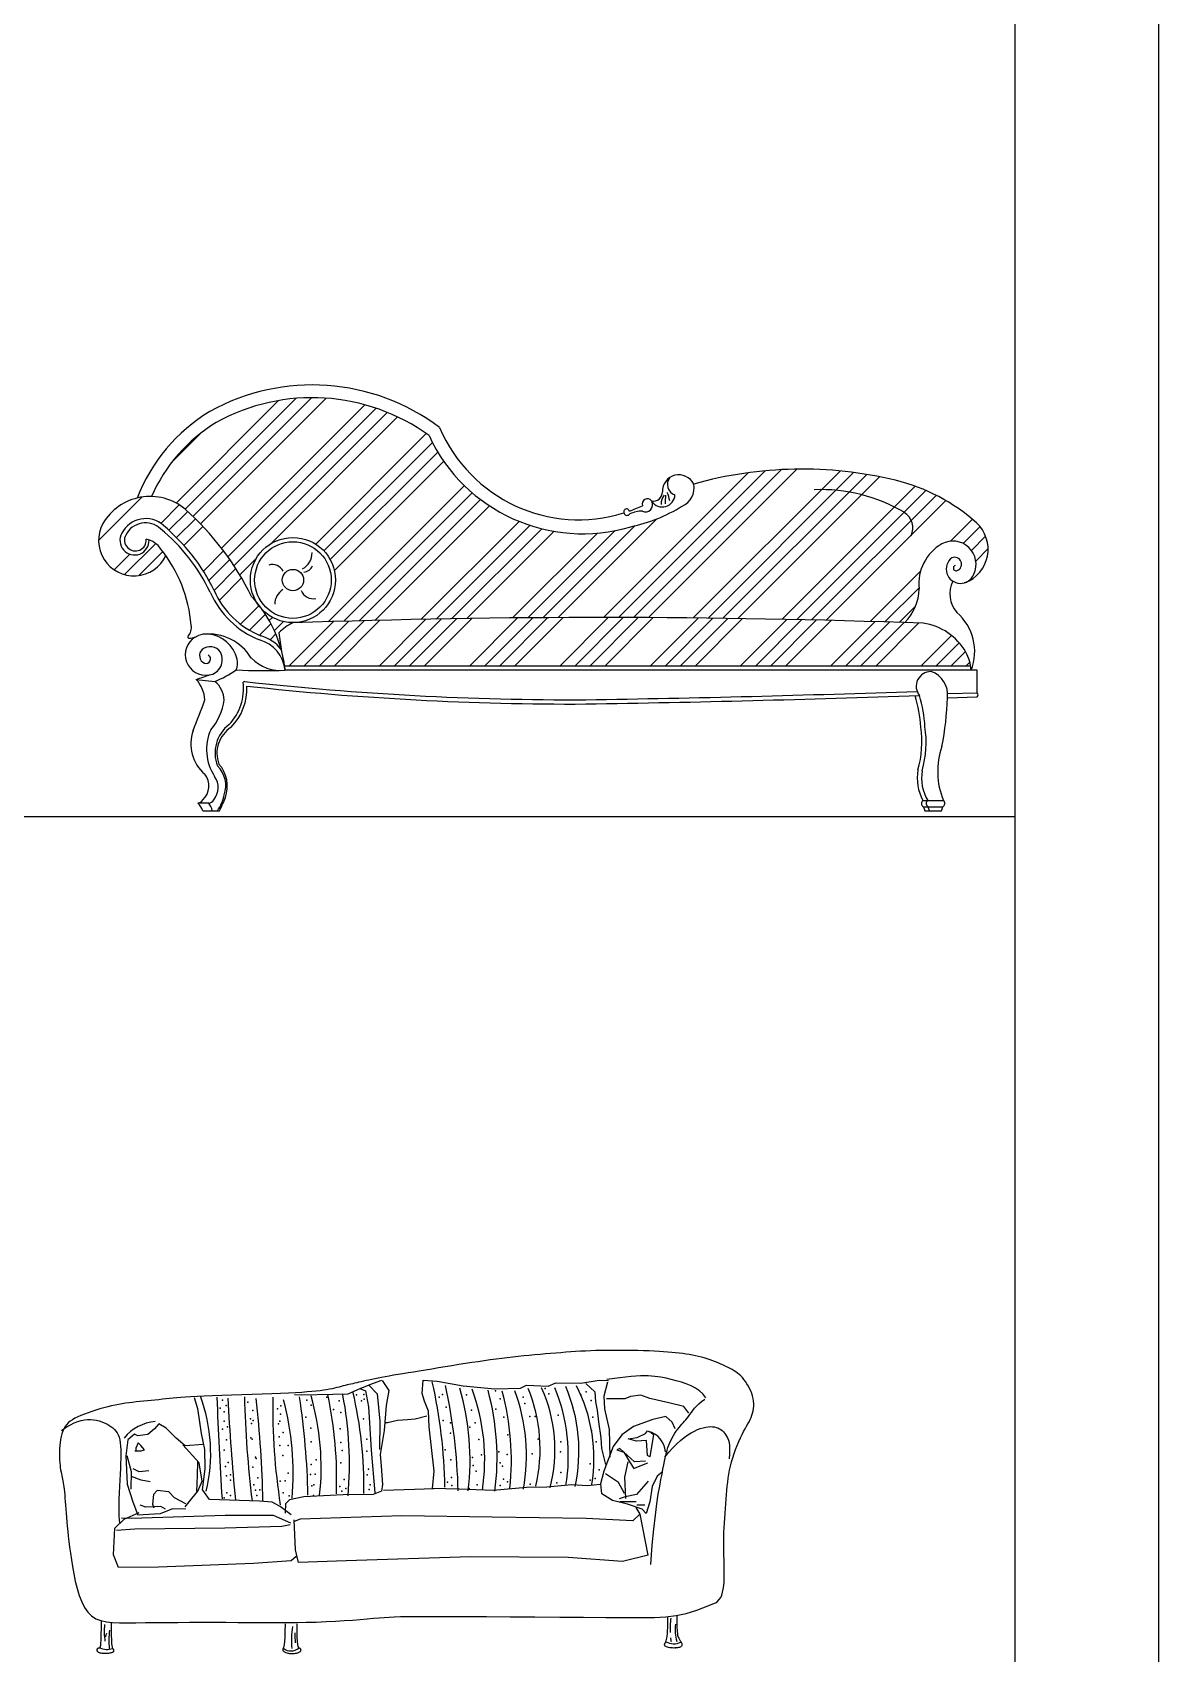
# Model space of a CAD drawing. Header units: inches. Extents: x 11 to 53.5, y 7.4 to 32.2.
# Drawn here: x 50.875 to 53.522, y 22.058 to 25.868 of the extents above; entities that cross this region are included whole.
import ezdxf

# ---------------------------------------------------------------- set-up
doc = ezdxf.new("R2010")
doc.units = ezdxf.units.IN
doc.header["$MEASUREMENT"] = 0
for name, color, linetype in [('02', 2, 'Continuous'), ('1', 1, 'Continuous'), ('kadrbm', 4, 'Continuous')]:
    doc.layers.add(name, color=color, linetype=linetype)

# ---------------------------------------------------------------- blocks, each defined once
blk = doc.blocks.new('kadrbm')
at = {"layer": 'kadrbm', "color": 4}
blk.add_lwpolyline([(0, 0), (0, 24.7972), (21, 24.7972), (21, 0), (0, 0)], close=True, dxfattribs=at)
blk.add_lwpolyline([(20.6631, 0.3257), (20.6631, 24.4603), (0.3369, 24.4603), (0.3369, 0.3257), (20.6631, 0.3257)], dxfattribs=at)

msp = doc.modelspace()

# ---------------------------------------------------------------- linework, layer by layer
at = {"layer": '02'}
for p, q in [((51.2131, 24.7617), (51.4539, 25.0026)), ((51.2341, 24.7474), (51.4944, 25.0077)), ((51.2525, 24.7304), (51.5314, 25.0093)), ((51.2702, 24.7128), (51.5656, 25.0082)), ((51.3194, 24.6559), (51.6563, 24.9928)), ((51.3345, 24.6356), (51.6833, 24.9845)), ((51.3488, 24.6146), (51.7091, 24.9749)), ((51.4361, 24.6666), (51.7336, 24.9641)), ((51.2022, 24.8569), (51.273, 24.9277)), ((51.541, 24.6653), (51.8007, 24.9251)), ((51.5603, 24.6493), (51.8153, 24.9043)), ((51.5752, 24.6289), (51.828, 24.8817)), ((51.585, 24.6033), (51.8419, 24.8602)), ((52.2876, 24.4927), (52.6351, 24.8402)), ((52.3228, 24.4926), (52.6716, 24.8414)), ((51.5707, 24.4829), (51.8905, 24.8028)), ((52.217, 24.4928), (52.557, 24.8329)), ((52.2523, 24.4928), (52.597, 24.8374)), ((52.4281, 24.4917), (52.7734, 24.8371)), ((52.4295, 24.8063), (52.4295, 24.8063)), ((52.463, 24.4914), (52.8052, 24.8335)), ((52.4979, 24.4909), (52.836, 24.8289)), ((52.5328, 24.4904), (52.8659, 24.8235)), ((51.0309, 24.674), (51.1327, 24.7758)), ((51.6071, 24.484), (51.909, 24.7859)), ((51.6435, 24.485), (51.9286, 24.7701)), ((52.637, 24.4886), (52.9497, 24.8013)), ((52.6716, 24.4878), (52.975, 24.7912)), ((52.7062, 24.487), (52.999, 24.7799)), ((52.7407, 24.4862), (53.0219, 24.7674)), ((51.0592, 24.7376), (51.0631, 24.7415)), ((51.1769, 24.7139), (51.2204, 24.7574)), ((51.1961, 24.6978), (51.2402, 24.7419)), ((51.6798, 24.486), (51.9493, 24.7554)), ((51.2143, 24.6806), (51.2584, 24.7247)), ((51.2314, 24.6624), (51.2759, 24.7068)), ((51.7884, 24.4885), (52.0188, 24.7188)), ((51.8245, 24.4892), (52.0446, 24.7094)), ((51.8605, 24.4898), (52.0721, 24.7015)), ((51.8964, 24.4904), (52.1013, 24.6954)), ((52.0038, 24.4918), (52.2033, 24.6913)), ((52.0395, 24.4921), (52.2445, 24.6971)), ((52.0751, 24.4924), (52.2911, 24.7084)), ((52.1107, 24.4926), (52.3427, 24.7246)), ((53.0327, 24.6721), (53.0841, 24.7236)), ((53.0626, 24.6666), (53.1022, 24.7063)), ((51.092, 24.5937), (51.165, 24.6667)), ((51.2771, 24.602), (51.3244, 24.6493)), ((53.0818, 24.6506), (53.1153, 24.6841)), ((53.0922, 24.6255), (53.1212, 24.6546)), ((51.0677, 24.6048), (51.1044, 24.6415)), ((51.1251, 24.5914), (51.1816, 24.6479)), ((51.189, 24.638), (51.189, 24.638)), ((51.2902, 24.5798), (51.3392, 24.6288)), ((51.3625, 24.5929), (51.4018, 24.6322)), ((51.3023, 24.5565), (51.3534, 24.6076)), ((51.3142, 24.5331), (51.3668, 24.5857)), ((52.8439, 24.4833), (52.9625, 24.602)), ((52.8782, 24.4823), (52.9588, 24.5629)), ((51.3642, 24.477), (51.4078, 24.5205)), ((51.3854, 24.4628), (51.4229, 24.5003)), ((51.4183, 24.5073), (51.419, 24.508)), ((52.9124, 24.4811), (52.9509, 24.5196)), ((51.4091, 24.4511), (51.436, 24.4781)), ((51.4319, 24.4855), (51.4395, 24.4931)), ((51.4439, 24.4622), (51.4651, 24.4833)), ((51.4781, 24.3788), (51.5826, 24.4833)), ((51.5135, 24.3788), (51.6191, 24.4843)), ((51.5489, 24.3788), (51.6554, 24.4854)), ((51.5842, 24.3788), (51.6917, 24.4863)), ((51.6903, 24.3788), (51.8002, 24.4887)), ((51.7256, 24.3788), (51.8363, 24.4894)), ((51.761, 24.3788), (51.8722, 24.49)), ((51.7963, 24.3788), (51.9082, 24.4906)), ((51.9024, 24.3788), (52.0155, 24.4919)), ((51.9378, 24.3788), (52.0512, 24.4922)), ((51.9731, 24.3788), (52.0868, 24.4925)), ((52.0085, 24.3788), (52.1223, 24.4926)), ((52.1145, 24.3788), (52.2286, 24.4928)), ((52.1499, 24.3788), (52.2639, 24.4928)), ((52.1852, 24.3788), (52.2991, 24.4927)), ((52.2206, 24.3788), (52.3343, 24.4925)), ((52.3267, 24.3788), (52.4395, 24.4916)), ((52.362, 24.3788), (52.4745, 24.4912)), ((52.3974, 24.3788), (52.5094, 24.4908)), ((52.4327, 24.3788), (52.5442, 24.4902)), ((52.5388, 24.3788), (52.6483, 24.4883)), ((52.5742, 24.3788), (52.683, 24.4876)), ((52.6095, 24.3788), (52.7175, 24.4868)), ((52.6449, 24.3788), (52.752, 24.4859)), ((52.7509, 24.3788), (52.8551, 24.483)), ((52.7863, 24.3788), (52.8894, 24.4819)), ((52.8216, 24.3788), (52.9236, 24.4808)), ((52.857, 24.3788), (52.9578, 24.4796)), ((51.4339, 24.4406), (51.4474, 24.4541)), ((52.9631, 24.3788), (53.0351, 24.4508)), ((52.9984, 24.3788), (53.0532, 24.4335)), ((53.0338, 24.3788), (53.0681, 24.4131)), ((53.0691, 24.3788), (53.0783, 24.3879)), ((51.2603, 24.3474), (51.3041, 24.3426)), ((53.0803, 24.3788), (51.4672, 24.3788)), ((53.0958, 24.3688), (51.4693, 24.3688)), ((53.0957, 24.316), (53.0958, 24.3688)), ((53.026, 24.3144), (53.0957, 24.316)), ((53.0255, 24.3044), (53.0958, 24.306)), ((52.9662, 24.1328), (52.9662, 24.1328)), ((51.2896, 24.0565), (51.2638, 24.0562)), ((52.9677, 24.0628), (53.0161, 24.0628)), ((52.9691, 24.0479), (53.0148, 24.0479)), ((52.9691, 24.0479), (52.9722, 24.0388)), ((52.9806, 24.0479), (52.9806, 24.0479)), ((52.9837, 24.0388), (52.9806, 24.0479)), ((53.0117, 24.0388), (53.0148, 24.0479)), ((53.0148, 24.0479), (53.0148, 24.0479)), ((51.2757, 24.0388), (51.3148, 24.0388)), ((52.9722, 24.0388), (53.0117, 24.0388)), ((51.6451, 22.6807, -0.3429), (51.6579, 22.6751, -0.3429)), ((51.6579, 22.6751, -0.3429), (51.6652, 22.6378, -0.3429)), ((51.6975, 22.7, -0.3429), (51.7128, 22.6763, -0.3429)), ((51.7128, 22.6763, -0.3429), (51.7064, 22.6411, -0.3429)), ((51.6652, 22.6378, -0.3429), (51.6715, 22.5358, -0.3429)), ((51.7064, 22.6411, -0.3429), (51.7016, 22.5824, -0.3429)), ((51.7016, 22.5824, -0.3429), (51.6929, 22.5257, -0.3429)), ((51.6715, 22.5358, -0.3429), (51.6798, 22.4358, -0.3429)), ((51.6929, 22.5257, -0.3429), (51.6945, 22.4983, -0.3429)), ((51.2633, 22.4768, -0.3429), (51.2638, 22.5089, -0.3429)), ((51.6945, 22.4983, -0.3429), (51.6978, 22.4551, -0.3429)), ((51.262, 22.439, -0.3429), (51.2633, 22.4768, -0.3429)), ((51.6978, 22.4551, -0.3429), (51.6956, 22.4395, -0.3429)), ((51.4697, 22.4096, -0.3429), (51.4694, 22.388, -0.3429)), ((51.4796, 22.4192, -0.3429), (51.4697, 22.4096, -0.3429)), ((51.5131, 22.4265, -0.3429), (51.4796, 22.4192, -0.3429)), ((51.6053, 22.431, -0.3429), (51.5131, 22.4265, -0.3429)), ((51.6759, 22.432, -0.3429), (51.6053, 22.431, -0.3429)), ((51.6956, 22.4395, -0.3429), (51.6759, 22.432, -0.3429))]:
    msp.add_line(p, q, dxfattribs=at)
at = {"layer": '02', "elevation": -0.3429}
for points in [[(52.4822, 22.1784), (52.4842, 22.1798), (52.4892, 22.1847), (52.4928, 22.1899), (52.4953, 22.1956), (52.4973, 22.2022), (52.4988, 22.2096), (52.4999, 22.2177), (52.5006, 22.2263), (52.501, 22.2352), (52.5012, 22.2442), (52.5012, 22.2533), (52.5011, 22.2622), (52.5009, 22.2709), (52.5006, 22.2793), (52.5003, 22.2877), (52.5001, 22.2961), (52.4999, 22.3047), (52.4998, 22.3135), (52.4998, 22.3227), (52.5001, 22.3325), (52.5005, 22.3428), (52.501, 22.3536), (52.5017, 22.3648), (52.5025, 22.3761), (52.5034, 22.3876), (52.5043, 22.399), (52.5051, 22.4102), (52.506, 22.421), (52.5067, 22.4315), (52.5075, 22.4415), (52.5083, 22.4513), (52.5092, 22.4608), (52.5103, 22.4702), (52.5117, 22.4796), (52.5134, 22.4891), (52.5155, 22.4987), (52.5181, 22.5084), (52.521, 22.5183), (52.5243, 22.5282), (52.5278, 22.5379), (52.5315, 22.5473), (52.5353, 22.5563), (52.5392, 22.5648), (52.5429, 22.5727), (52.5466, 22.5798), (52.5501, 22.5862), (52.5534, 22.5921), (52.5565, 22.5976), (52.5594, 22.6028), (52.5619, 22.6078), (52.5642, 22.6128), (52.5662, 22.6179), (52.5678, 22.6231), (52.5691, 22.6286), (52.57, 22.6341), (52.5704, 22.6398), (52.5704, 22.6457), (52.57, 22.6515), (52.5691, 22.6575), (52.5677, 22.6635), (52.5658, 22.6694), (52.5635, 22.6754), (52.5608, 22.6812), (52.5578, 22.6868), (52.5545, 22.6922), (52.551, 22.6973), (52.5474, 22.7021), (52.5437, 22.7065), (52.54, 22.7104), (52.5362, 22.7139), (52.5323, 22.7171), (52.5283, 22.72), (52.5242, 22.7227), (52.5198, 22.7253), (52.5151, 22.7278), (52.5101, 22.7304), (52.5048, 22.733), (52.4992, 22.7357), (52.4933, 22.7383), (52.4872, 22.741), (52.4808, 22.7436), (52.4744, 22.7461), (52.4677, 22.7485), (52.4611, 22.7508), (52.4543, 22.7528), (52.4475, 22.7547), (52.4406, 22.7564), (52.4335, 22.7579), (52.4263, 22.7593), (52.4189, 22.7606), (52.4113, 22.7618), (52.4035, 22.7629), (52.3953, 22.7639), (52.3869, 22.7649), (52.378, 22.7657), (52.3685, 22.7666), (52.3586, 22.7673), (52.348, 22.768), (52.3366, 22.7686), (52.3245, 22.7691), (52.3115, 22.7696), (52.2979, 22.7699), (52.2838, 22.7703), (52.2694, 22.7705), (52.2549, 22.7706), (52.2405, 22.7706), (52.2264, 22.7705), (52.2128, 22.7703), (52.1997, 22.77), (52.1873, 22.7695), (52.1752, 22.769), (52.1635, 22.7683), (52.1519, 22.7676), (52.1405, 22.7668), (52.1289, 22.766), (52.1173, 22.765), (52.1054, 22.7641), (52.0932, 22.7631), (52.0808, 22.7621), (52.0683, 22.761), (52.0556, 22.7599), (52.0429, 22.7587), (52.03, 22.7574), (52.0171, 22.7561), (52.0042, 22.7547), (51.9913, 22.7532), (51.9782, 22.7516), (51.9648, 22.7499), (51.9512, 22.748), (51.9373, 22.7461), (51.923, 22.744), (51.9081, 22.7418), (51.8928, 22.7395), (51.8771, 22.737), (51.8611, 22.7344), (51.8452, 22.7319), (51.8293, 22.7293), (51.8138, 22.7267), (51.7988, 22.7243), (51.7844, 22.7219), (51.7708, 22.7197), (51.758, 22.7176), (51.7459, 22.7156), (51.7346, 22.7137), (51.724, 22.7119), (51.714, 22.7102), (51.7046, 22.7085), (51.6959, 22.7069), (51.6876, 22.7053), (51.6799, 22.7038), (51.6727, 22.7023), (51.6659, 22.7008), (51.6595, 22.6994), (51.6535, 22.6981), (51.6479, 22.6968), (51.6425, 22.6956), (51.6375, 22.6944), (51.6326, 22.6933), (51.628, 22.6923), (51.6234, 22.6913), (51.619, 22.6902), (51.6146, 22.6892), (51.6101, 22.6881), (51.6056, 22.6869), (51.6009, 22.6857), (51.5961, 22.6844), (51.591, 22.6831), (51.5856, 22.6818), (51.5798, 22.6805), (51.5736, 22.6792), (51.5668, 22.6779), (51.5594, 22.6767), (51.5513, 22.6756), (51.5424, 22.6746), (51.5323, 22.6737), (51.521, 22.6728), (51.5082, 22.6719), (51.4936, 22.6711), (51.4771, 22.6703), (51.4584, 22.6694), (51.4376, 22.6686), (51.415, 22.6678), (51.3914, 22.667), (51.3673, 22.6662), (51.3434, 22.6654), (51.3203, 22.6646), (51.2987, 22.6637), (51.2792, 22.6629), (51.2623, 22.6621), (51.2478, 22.6612), (51.2353, 22.6604), (51.2243, 22.6596), (51.2146, 22.6588), (51.2058, 22.6579), (51.1974, 22.6571), (51.1892, 22.6563), (51.1807, 22.6555), (51.1721, 22.6547), (51.1632, 22.6538), (51.1543, 22.653), (51.1454, 22.6521), (51.1365, 22.6513), (51.1278, 22.6503), (51.1192, 22.6494), (51.1108, 22.6484), (51.1026, 22.6473), (51.0944, 22.6462), (51.0863, 22.6449), (51.0781, 22.6434), (51.0698, 22.6418), (51.0613, 22.6399), (51.0525, 22.6378), (51.0433, 22.6355), (51.034, 22.6329), (51.0246, 22.6301), (51.0153, 22.6271), (51.0062, 22.624), (50.9975, 22.6208), (50.9893, 22.6175), (50.9818, 22.6142), (50.9751, 22.6109), (50.9692, 22.6074), (50.9639, 22.6038), (50.9594, 22.6), (50.9554, 22.5958), (50.952, 22.5913), (50.9491, 22.5863), (50.9466, 22.5809), (50.9445, 22.5748), (50.9428, 22.5683), (50.9414, 22.5614), (50.9403, 22.5543), (50.9395, 22.547), (50.939, 22.5396), (50.9387, 22.5324), (50.9387, 22.5254), (50.9388, 22.5186), (50.9391, 22.5122), (50.9396, 22.5061), (50.9402, 22.5003), (50.9409, 22.4948), (50.9417, 22.4896), (50.9426, 22.4847), (50.9434, 22.4801), (50.9443, 22.4759), (50.9452, 22.4718), (50.946, 22.4678), (50.9469, 22.4637), (50.9477, 22.4594), (50.9485, 22.4548), (50.9493, 22.4497), (50.95, 22.4441), (50.9507, 22.4378), (50.9513, 22.4308), (50.9519, 22.4232), (50.9526, 22.4151), (50.9532, 22.4064), (50.9538, 22.3973), (50.9545, 22.3878), (50.9553, 22.3779), (50.9561, 22.3677), (50.9571, 22.3571), (50.9582, 22.3459), (50.9594, 22.3341), (50.9609, 22.3216), (50.9626, 22.3083), (50.9645, 22.294), (50.9668, 22.2787), (50.9694, 22.2623), (50.9725, 22.2453), (50.9761, 22.228), (50.9803, 22.2111), (50.9853, 22.1948), (50.9911, 22.1798), (50.9978, 22.1664), (51.0056, 22.1552), (51.0145, 22.1464), (51.0246, 22.1399), (51.0362, 22.1354), (51.0492, 22.1325), (51.0639, 22.1309), (51.0802, 22.1303), (51.0984, 22.1302), (51.1186, 22.1305), (51.1408, 22.1308), (51.1648, 22.1311), (51.1902, 22.1313), (51.2169, 22.1314), (51.2445, 22.1316), (51.2727, 22.1316), (51.3013, 22.1316), (51.33, 22.1315), (51.3584, 22.1314), (51.3865, 22.1312), (51.4141, 22.1311), (51.4413, 22.131), (51.4678, 22.131), (51.4935, 22.1312), (51.5185, 22.1315), (51.5425, 22.1322), (51.5656, 22.133), (51.5875, 22.1342), (51.6082, 22.1354), (51.6276, 22.1368), (51.6456, 22.1382), (51.6622, 22.1396), (51.6771, 22.1409), (51.6904, 22.1421), (51.7022, 22.1431), (51.7135, 22.1438), (51.7257, 22.1444), (51.74, 22.1449), (51.758, 22.1451), (51.7807, 22.1453), (51.8097, 22.1453), (51.8461, 22.1452), (51.8908, 22.145), (51.9422, 22.1448), (51.998, 22.1445), (52.0561, 22.1441), (52.1144, 22.1438), (52.1706, 22.1434), (52.2227, 22.1431), (52.2683, 22.1427), (52.3061, 22.1425), (52.3374, 22.1429), (52.364, 22.1443), (52.3881, 22.1473), (52.4116, 22.1524), (52.4364, 22.1601), (52.4647, 22.1709), (52.4822, 22.1784)], [(51.6955, 22.7), (51.6758, 22.6925), (51.6462, 22.6812), (51.6166, 22.6679), (51.5813, 22.6665), (51.5068, 22.6656), (51.4911, 22.6658)], [(51.6659, 22.6887), (51.6853, 22.6688), (51.6921, 22.6041), (51.6911, 22.5375)], [(52.2095, 22.4554), (52.18, 22.4519), (52.1428, 22.4544), (52.0839, 22.4494), (52.0368, 22.4482), (51.9583, 22.4415), (51.878, 22.4446), (51.8153, 22.4456), (51.8198, 22.4866), (51.8076, 22.5906), (51.8062, 22.6279), (51.7967, 22.6515), (51.7911, 22.6692), (51.7935, 22.7005), (51.8268, 22.6981), (51.8875, 22.6874), (51.9619, 22.6804), (52.0226, 22.6815), (52.0365, 22.6891), (52.0874, 22.6864), (52.1052, 22.694), (52.164, 22.6931), (52.2072, 22.7003), (52.2288, 22.7)], [(52.1757, 22.6929), (52.197, 22.673), (52.1986, 22.6495), (52.2022, 22.6298), (52.2058, 22.6024), (52.2111, 22.5651), (52.2127, 22.5396), (52.2219, 22.5022)], [(52.2267, 22.6961), (52.2184, 22.6629), (52.2199, 22.6335), (52.231, 22.5844), (52.232, 22.5197)], [(51.2558, 22.6595), (51.2632, 22.634), (51.2722, 22.5751), (51.2795, 22.5377), (51.2807, 22.4927), (51.2741, 22.4418)], [(52.4178, 22.6227), (52.4063, 22.6386), (52.3711, 22.6469), (52.3262, 22.6574), (52.3047, 22.6655), (52.2811, 22.662), (52.2673, 22.6563), (52.2242, 22.6569)], [(51.2777, 22.5495), (51.2345, 22.5462), (51.2132, 22.5642), (51.19, 22.588), (51.1725, 22.5981), (51.1625, 22.5865), (51.1467, 22.573), (51.1231, 22.5694), (51.1153, 22.5735), (51.0994, 22.56), (51.0949, 22.5228), (51.0979, 22.4562), (51.111, 22.4149), (51.1223, 22.3853)], [(51.8021, 22.6162), (51.7745, 22.6088), (51.7569, 22.6071), (51.7333, 22.6054), (51.7097, 22.5999), (51.7038, 22.6)], [(52.3855, 22.5863), (52.379, 22.6015), (52.3641, 22.6152), (52.3333, 22.6083), (52.2879, 22.5913), (52.2602, 22.5722), (52.2402, 22.545), (52.2178, 22.4866), (52.2094, 22.4534)], [(52.3206, 22.5233), (52.3186, 22.5587), (52.295, 22.5573), (52.2757, 22.5627), (52.2968, 22.5657), (52.3163, 22.5755), (52.3206, 22.5814), (52.329, 22.5779), (52.3348, 22.5727), (52.3264, 22.5207), (52.3206, 22.5233)], [(51.1074, 22.4442), (51.108, 22.485), (51.0977, 22.523)], [(51.1161, 22.5344), (51.1306, 22.5342), (51.1387, 22.537), (51.1301, 22.5473), (51.1236, 22.5533), (51.1183, 22.5409), (51.1182, 22.5329)], [(51.2343, 22.4032), (51.2503, 22.4226), (51.2643, 22.44), (51.2744, 22.4634), (51.2672, 22.5066), (51.2286, 22.5483)], [(52.3162, 22.5099), (52.29, 22.5086), (52.256, 22.5402), (52.2483, 22.537), (52.2651, 22.5317), (52.2799, 22.5062), (52.289, 22.4926), (52.2957, 22.4959), (52.3212, 22.5065)], [(51.1489, 22.4873), (51.1263, 22.4854), (51.1118, 22.4922)], [(52.267, 22.434), (52.2523, 22.4603), (52.2222, 22.4801)], [(52.2749, 22.5088), (52.2668, 22.4728), (52.2694, 22.4222)], [(52.3554, 22.4841), (52.3434, 22.475), (52.3321, 22.4507), (52.3265, 22.4146), (52.3179, 22.3875)], [(51.1522, 22.4617), (51.1311, 22.4657), (51.1079, 22.4743)], [(51.236, 22.4102), (51.2093, 22.4237), (51.1963, 22.4385), (51.1687, 22.4411), (51.1598, 22.4317), (51.1572, 22.4092), (51.1608, 22.4004)], [(51.483, 22.3839), (51.4578, 22.4039), (51.4384, 22.4139), (51.409, 22.4163), (51.2914, 22.42), (51.2761, 22.4418)], [(51.8188, 22.4453), (51.773, 22.4433), (51.7001, 22.4416)], [(52.3179, 22.3875), (52.3086, 22.3971), (52.2735, 22.4094), (52.2383, 22.4177), (52.2131, 22.4338), (52.2114, 22.4573)], [(52.3222, 22.4635), (52.2948, 22.4319), (52.2686, 22.4264), (52.2542, 22.4216)], [(51.1884, 22.397), (51.1769, 22.4038), (51.1418, 22.4021), (51.1288, 22.4067)], [(52.2558, 22.4157), (52.2945, 22.4151)], [(52.2953, 22.4075), (52.3146, 22.4072)], [(51.4953, 22.2858), (51.4834, 22.2761), (51.3951, 22.2696), (51.1714, 22.2612), (51.0773, 22.2606), (51.066, 22.2902), (51.0689, 22.3528), (51.0908, 22.374), (51.1263, 22.3892)], [(51.4827, 22.3643), (51.4418, 22.3825), (51.3281, 22.3823), (51.1085, 22.3757), (51.0849, 22.3761)], [(51.2362, 22.3973), (51.2048, 22.3978), (51.1753, 22.3865), (51.1223, 22.3834)], [(52.293, 22.4013), (52.3025, 22.3855), (52.2866, 22.37), (52.1769, 22.3756), (51.9554, 22.3788), (51.7437, 22.382), (51.5044, 22.3738), (51.4906, 22.3681)], [(52.3227, 22.2892), (52.2617, 22.2744), (52.1344, 22.2841), (51.905, 22.2856), (51.6128, 22.2762), (51.501, 22.272), (51.4936, 22.3015), (51.4907, 22.372)], [(52.3223, 22.2894), (52.3039, 22.3857)], [(51.4807, 22.3604), (51.4611, 22.3568), (51.3277, 22.3529), (51.1159, 22.3502), (51.0727, 22.3469)]]:
    msp.add_lwpolyline(points, dxfattribs=at)
at = {"layer": '02'}
for points in [[(52.4575, 22.6594), (52.451, 22.6683), (52.4429, 22.6758), (52.4335, 22.6821), (52.4231, 22.6875), (52.4119, 22.692), (52.4003, 22.6958), (52.3883, 22.6992), (52.3763, 22.7022), (52.3644, 22.705), (52.352, 22.7075), (52.3383, 22.7093), (52.3226, 22.7104), (52.3041, 22.7104), (52.2822, 22.7092), (52.256, 22.7064), (52.2249, 22.702)], [(52.3282, 22.2675), (52.3319, 22.3124), (52.3356, 22.3506), (52.3393, 22.3829), (52.3428, 22.41), (52.3462, 22.4325), (52.3494, 22.4512), (52.3523, 22.4668), (52.3549, 22.48), (52.3571, 22.4914), (52.359, 22.5013), (52.3607, 22.51), (52.3622, 22.5176), (52.3637, 22.5244), (52.3653, 22.5306), (52.367, 22.5364), (52.3689, 22.5422), (52.3711, 22.5479), (52.3735, 22.5537), (52.3762, 22.5594), (52.3791, 22.5651), (52.3821, 22.5705), (52.3853, 22.5758), (52.3885, 22.5807), (52.3917, 22.5852), (52.395, 22.5894), (52.3982, 22.5932), (52.4015, 22.5969), (52.4047, 22.6004), (52.4079, 22.6038), (52.411, 22.6074), (52.4142, 22.6112), (52.4173, 22.6152), (52.4205, 22.6196), (52.4238, 22.6244), (52.4274, 22.6294), (52.4314, 22.6346), (52.4361, 22.6398), (52.4415, 22.6451), (52.448, 22.6504), (52.4555, 22.6555)], [(50.9439, 22.5823), (50.9546, 22.5897), (50.9645, 22.5957), (50.9736, 22.6003), (50.9822, 22.6037), (50.9902, 22.6061), (50.9978, 22.6076), (51.005, 22.6082), (51.0121, 22.6081), (51.019, 22.6075), (51.0257, 22.6064), (51.0321, 22.6048), (51.0384, 22.6028), (51.0443, 22.6004), (51.0499, 22.5977), (51.0551, 22.5948), (51.0599, 22.5917), (51.0642, 22.5884), (51.0681, 22.5848), (51.0715, 22.5809), (51.0745, 22.5766), (51.077, 22.5718), (51.0791, 22.5663), (51.0807, 22.5601), (51.0819, 22.5531), (51.0827, 22.5453), (51.0831, 22.5366), (51.0832, 22.5269), (51.083, 22.5165), (51.0826, 22.5051), (51.082, 22.4929), (51.0814, 22.4798), (51.0806, 22.4659), (51.0799, 22.4512), (51.0793, 22.4361), (51.0788, 22.4211), (51.0784, 22.4067), (51.0783, 22.3935), (51.0785, 22.3817), (51.0791, 22.3721), (51.0801, 22.3649)], [(52.3614, 22.5197), (52.371, 22.5314), (52.3804, 22.5418), (52.3896, 22.5509), (52.3985, 22.5589), (52.4071, 22.5658), (52.4153, 22.5718), (52.4233, 22.5768), (52.4309, 22.5809), (52.4381, 22.5843), (52.4449, 22.5869), (52.4514, 22.5889), (52.4575, 22.5902), (52.4632, 22.591), (52.4685, 22.5913), (52.4735, 22.5911), (52.4781, 22.5905), (52.4823, 22.5895), (52.4862, 22.5882), (52.4898, 22.5865), (52.4931, 22.5845), (52.4961, 22.5821), (52.499, 22.5794), (52.5017, 22.5763), (52.5043, 22.573), (52.5067, 22.5692), (52.509, 22.565), (52.5109, 22.5599), (52.5125, 22.5539), (52.5135, 22.5467), (52.5138, 22.538), (52.5135, 22.5277), (52.5123, 22.5155)], [(51.0369, 22.1353), (51.0369, 22.1315), (51.0368, 22.1265), (51.0367, 22.1204), (51.0366, 22.1137), (51.0364, 22.1068), (51.0362, 22.0999), (51.036, 22.0934), (51.0358, 22.0877), (51.0356, 22.0831), (51.0353, 22.0794), (51.035, 22.0767), (51.0347, 22.0746), (51.0343, 22.0732), (51.0339, 22.0722), (51.0335, 22.0716), (51.033, 22.0713), (51.0325, 22.071), (51.0319, 22.0708), (51.0313, 22.0707), (51.0307, 22.0706), (51.0301, 22.0705), (51.0296, 22.0704), (51.029, 22.0702), (51.0286, 22.07), (51.0281, 22.0696), (51.0278, 22.0692), (51.0275, 22.0687), (51.0273, 22.0681), (51.0271, 22.0675), (51.027, 22.0668), (51.027, 22.066), (51.0271, 22.0653), (51.0273, 22.0645), (51.0276, 22.0638), (51.0281, 22.063), (51.0288, 22.0623), (51.0297, 22.0616), (51.0308, 22.061), (51.0323, 22.0604), (51.0341, 22.0599), (51.0362, 22.0596), (51.0386, 22.0593), (51.0412, 22.0591), (51.044, 22.0589), (51.0468, 22.0589), (51.0496, 22.0589), (51.0523, 22.0591), (51.0548, 22.0592), (51.057, 22.0595), (51.059, 22.0598), (51.0607, 22.0602), (51.0622, 22.0606), (51.0635, 22.061), (51.0646, 22.0615), (51.0654, 22.062), (51.0661, 22.0626), (51.0666, 22.0631), (51.0669, 22.0637), (51.067, 22.0643), (51.067, 22.0649), (51.0669, 22.0655), (51.0666, 22.0661), (51.0663, 22.0667), (51.0659, 22.0674), (51.0654, 22.0681), (51.0649, 22.069), (51.0644, 22.0701), (51.0638, 22.0718), (51.0633, 22.074), (51.0628, 22.077), (51.0623, 22.0809), (51.0619, 22.0859), (51.0616, 22.092), (51.0614, 22.0989), (51.0613, 22.1061), (51.0611, 22.1132), (51.0611, 22.1197), (51.061, 22.1251), (51.061, 22.1291), (51.061, 22.1312)], [(52.3901, 22.1478), (52.39, 22.1444), (52.39, 22.1401), (52.3899, 22.1352), (52.3898, 22.1298), (52.3899, 22.1242), (52.39, 22.1187), (52.3902, 22.1135), (52.3905, 22.1088), (52.391, 22.1048), (52.3916, 22.1015), (52.3923, 22.0988), (52.3931, 22.0965), (52.394, 22.0946), (52.395, 22.0929), (52.3959, 22.0913), (52.3969, 22.0898), (52.3979, 22.0881), (52.3989, 22.0865), (52.3998, 22.0847), (52.4005, 22.083), (52.4011, 22.0814), (52.4015, 22.0797), (52.4016, 22.0782), (52.4014, 22.0769), (52.4009, 22.0757), (52.4001, 22.0746), (52.3989, 22.0738), (52.3974, 22.073), (52.3956, 22.0724), (52.3936, 22.0719), (52.3912, 22.0716), (52.3885, 22.0713), (52.3856, 22.0712), (52.3825, 22.0711), (52.3793, 22.0712), (52.3762, 22.0714), (52.3731, 22.0717), (52.3702, 22.0722), (52.3676, 22.0728), (52.3655, 22.0735), (52.3637, 22.0744), (52.3625, 22.0755), (52.3616, 22.0766), (52.3611, 22.0777), (52.3608, 22.0789), (52.3609, 22.08), (52.3611, 22.081), (52.3615, 22.082), (52.3621, 22.0828), (52.3627, 22.0837), (52.3634, 22.0848), (52.3641, 22.0862), (52.3649, 22.0882), (52.3656, 22.091), (52.3663, 22.0946), (52.3669, 22.0993), (52.3674, 22.1051), (52.3678, 22.1118), (52.3682, 22.1189), (52.3684, 22.1259), (52.3686, 22.1324), (52.3687, 22.1381), (52.3688, 22.1424), (52.3689, 22.1449)], [(51.4693, 22.1282), (51.4689, 22.11), (51.4684, 22.0962), (51.4677, 22.0862), (51.467, 22.0792), (51.4663, 22.0747), (51.4656, 22.072), (51.4649, 22.0706), (51.4644, 22.0697), (51.4639, 22.0689), (51.4637, 22.068), (51.4636, 22.0671), (51.4637, 22.0662), (51.4641, 22.0653), (51.4646, 22.0644), (51.4654, 22.0635), (51.4665, 22.0627), (51.4678, 22.0619), (51.4694, 22.0611), (51.4712, 22.0604), (51.4731, 22.0598), (51.4753, 22.0593), (51.4775, 22.0589), (51.4798, 22.0585), (51.4821, 22.0583), (51.4845, 22.0581), (51.4869, 22.0581), (51.4892, 22.0582), (51.4914, 22.0584), (51.4936, 22.0586), (51.4956, 22.059), (51.4975, 22.0594), (51.4992, 22.0599), (51.5008, 22.0605), (51.5021, 22.0611), (51.5032, 22.0618), (51.5042, 22.0625), (51.505, 22.0632), (51.5056, 22.0639), (51.506, 22.0647), (51.5063, 22.0654), (51.5065, 22.0662), (51.5064, 22.0669), (51.5063, 22.0676), (51.506, 22.0683), (51.5055, 22.069), (51.5049, 22.0696), (51.5042, 22.0702), (51.5033, 22.0707), (51.5023, 22.0713), (51.5012, 22.0725), (51.5002, 22.075), (51.4992, 22.0793), (51.4984, 22.0862), (51.4978, 22.0963), (51.4975, 22.1102), (51.4976, 22.1286)]]:
    msp.add_lwpolyline(points, dxfattribs=at)
for radius in [0.1, 0.09, 0.025]:
    msp.add_circle((51.4875, 24.5808), radius, dxfattribs=at)
for centre, radius, start, end in [((51.5331, 24.542), 0.4973, 53.0339, 118.9567), ((51.5331, 24.542), 0.4673, 54.0193, 118.8857), ((51.5057, 24.6242), 0.4124, 121.1588, 158.7805), ((51.5057, 24.6242), 0.3824, 121.2449, 156.4267), ((52.1681, 25.0869), 0.3972, 204.8198, 286.5844), ((52.1599, 25.0787), 0.3562, 203.0272, 287.219), ((52.6835, 23.9057), 0.9358, 76.3945, 105.752), ((52.3946, 24.7894), 0.0388, 25.857, 182.1821), ((52.3929, 24.8054), 0.0255, 139.5913, 252.6452), ((52.3837, 24.7974), 0.0467, 293.1149, 11.0176), ((52.7988, 24.3852), 0.4426, 48.1676, 76.2979), ((51.1519, 24.6488), 0.1284, 50.2773, 149.6777), ((52.3203, 24.7597), 0.0122, 34.8966, 201.2869), ((52.3162, 24.7577), 0.0166, 243.8737, 29.3286), ((52.3342, 24.7879), 0.0216, 259.586, 359.9554), ((52.3555, 24.7823), 0.0298, 213.5289, 357.6284), ((52.3933, 24.7571), 0.0408, 145.2188, 177.8748), ((52.4656, 24.764), 0.1035, 170.9135, 182.3466), ((52.2813, 24.749), 0.0936, 11.1458, 23.5967), ((52.7286, 24.4081), 0.3853, 59.4778, 92.3875), ((50.7871, 24.2453), 0.6723, 26.1755, 48.3381), ((52.2729, 24.7407), 0.00786, 144.6249, 325.44), ((52.2717, 24.7416), 0.00643, 9.667, 145.0097), ((52.1724, 25.0457), 0.3209, 289.2277, 295.1807), ((52.3082, 24.6745), 0.0682, 89.4393, 115.0607), ((52.2051, 25.0719), 0.3736, 281.7953, 301.8091), ((52.8997, 24.7028), 0.0445, 336.0251, 56.5274), ((51.114, 24.6738), 0.0831, 151.3734, 334.4393), ((51.1153, 24.6739), 0.0342, 150.0189, 1.6695), ((51.1413, 24.6628), 0.0624, 47.732, 153.0852), ((51.1413, 24.6628), 0.0524, 47.4995, 153.0852), ((50.8925, 24.3592), 0.4447, 25.7176, 50.2929), ((50.8925, 24.3592), 0.4547, 25.6918, 50.2633), ((53.0376, 24.6532), 0.0836, 290.3898, 47.5813), ((51.1174, 24.6749), 0.0256, 153.0852, 3.8043), ((51.1332, 24.6251), 0.0524, 32.919, 79.2041), ((50.923, 24.449), 0.3263, 4.5304, 38.8345), ((53.0662, 24.5724), 0.1078, 119.8889, 186.3295), ((53.0383, 24.6179), 0.0545, 334.694, 118.2452), ((51.4394, 24.5893), 0.0279, 25.5281, 107.6298), ((51.4903, 24.6443), 0.0422, 298.0572, 1.3135), ((51.5111, 24.624), 0.0245, 274.3054, 337.1764), ((53.0562, 24.6066), 0.0335, 127.1659, 339.0414), ((53.0423, 24.6181), 0.0164, 292.4596, 112.4596), ((53.0461, 24.609), 0.00657, 112.4596, 292.4596), ((53.0964, 24.5486), 0.0653, 152.8438, 221.9865), ((51.4857, 24.6356), 0.2097, 203.4168, 248.6273), ((51.4857, 24.6356), 0.1997, 203.3602, 248.49), ((51.1732, 24.3384), 0.2976, 5.8624, 43.141), ((51.4884, 24.5225), 0.0438, 124.3472, 178.2918), ((51.536, 24.5689), 0.0321, 203.2361, 280.2553), ((52.843, 24.5624), 0.116, 315.224, 359.062), ((52.9662, 24.4123), 0.1234, 339.3754, 48.5602), ((51.2196, 24.4689), 0.0293, 317.4868, 11.4922), ((51.536, 24.3759), 0.115, 114.9385, 135.1839), ((52.2142, 3.6616), 20.8312, 87.92446, 91.99902), ((52.9495, 24.3426), 0.1379, 29.9968, 82.035), ((51.2828, 24.4055), 0.0484, 121.3354, 279.3214), ((51.2434, 24.4471), 0.003, 137.4868, 271.4149), ((51.2424, 24.4875), 0.0434, 271.4149, 290.5002), ((50.9509, 25.0796), 0.7032, 295.8627, 296.5671), ((51.2838, 24.4015), 0.0525, 85.2812, 110.5844), ((51.2927, 24.3951), 0.0292, 33.2429, 129.7153), ((51.2887, 24.3356), 0.1185, 31.4579, 96.0979), ((51.2807, 24.3762), 0.078, 14.0097, 84.5569), ((51.3869, 24.3605), 0.0828, 5.7124, 74.3415), ((51.3869, 24.3605), 0.0928, 37.9039, 74.0209), ((52.4086, 24.5721), 0.9611, 186.883, 192.2153), ((51.2879, 24.4034), 0.0198, 134.2973, 245.5524), ((51.2834, 24.3954), 0.0106, 249.5524, 61.7852), ((51.2852, 24.3937), 0.0364, 278.5171, 28.6691), ((51.3149, 24.3855), 0.0426, 338.0954, 12.9749), ((51.4594, 24.4659), 0.0976, 224.5236, 275.7983), ((52.97, 24.3589), 0.112, 5.0387, 28.0078), ((50.8607, 25.579), 1.2948, 287.9772, 289.3916), ((51.1944, 24.2909), 0.0869, 5.5917, 40.6004), ((51.2099, 24.5785), 0.254, 291.7752, 304.6876), ((51.423, 25.9021), 1.534, 267.4377, 271.7294), ((52.9867, 24.3312), 0.0345, 89.2589, 219.2901), ((52.9696, 24.312), 0.0565, 352.2116, 71.8365), ((51.2675, 24.297), 0.0585, 1.9071, 51.2799), ((51.2502, 24.3251), 0.1211, 316.0686, 7.3659), ((51.2502, 24.3251), 0.1291, 315.6432, 2.886), ((51.3747, 24.3351), 0.0071, 93.6038, 128.909), ((52.1487, 31.3361), 7.0366, 263.68178, 270.21953), ((52.1486, 31.3334), 7.0439, 263.72867, 270.22089), ((51.4886, 66.6981), 42.4042, 270.92828, 271.98088), ((51.4596, 68.0995), 43.8158, 270.93652, 271.9625), ((52.6521, 24.2179), 0.3112, 3.1411, 17.0226), ((52.6521, 24.2179), 0.3212, 3.2206, 16.5429), ((53.0904, 24.311), 0.00733, 317.2289, 43.3074), ((49.1277, 25.0953), 2.2956, 337.777, 339.7126), ((51.1894, 24.3184), 0.138, 319.6187, 351.8726), ((52.3286, 24.3248), 0.6972, 348.8511, 358.3192), ((51.3879, 24.1747), 0.0834, 127.2922, 201.5093), ((51.3808, 24.1741), 0.0719, 122.2535, 200.8391), ((52.7227, 24.2002), 0.2427, 344.2928, 8.2258), ((52.7238, 24.2003), 0.2516, 344.4416, 8.1521), ((51.3427, 24.1961), 0.0951, 160.9896, 228.8971), ((51.3992, 24.1826), 0.1146, 156.0729, 213.4083), ((53.1807, 24.1309), 0.1781, 160.6238, 202.4864), ((51.2463, 24.0967), 0.0438, 312.0723, 39.3631), ((51.2664, 24.0934), 0.0454, 320.4672, 35.1233), ((51.264, 24.0973), 0.0658, 341.2071, 45.3148), ((51.2559, 24.0966), 0.0776, 339.7748, 41.9812), ((53.0664, 24.1153), 0.1117, 170.0873, 208.0315), ((53.0664, 24.1153), 0.1017, 170.0873, 211.0749), ((51.2614, 24.0725), 0.0164, 278.3629, 329.5878), ((51.2364, 24.0248), 0.0417, 19.5432, 48.878), ((51.2872, 24.0728), 0.0164, 278.3629, 329.5878), ((51.2653, 24.0348), 0.0326, 7.0814, 41.8298), ((51.2263, 24.0973), 0.1022, 325.0688, 348.0267), ((51.1374, 24.1378), 0.2031, 330.8149, 340.4115), ((52.9732, 24.0558), 0.00886, 127.8223, 242.2683), ((52.9847, 24.0558), 0.00886, 127.8223, 242.2683), ((53.0107, 24.0558), 0.00886, 297.7317, 52.1777), ((50.656, 22.4475, -0.3429), 0.9984, 359.2365, 13.0664), ((50.6452, 22.4306, -0.3429), 1.1996, 0.8831, 12.7986), ((50.5321, 22.4049, -0.3429), 1.3443, 1.5264, 12.1554), ((51.297, 22.512, -0.3429), 0.6068, 353.2217, 16.2332), ((51.4583, 22.5139, -0.3429), 0.4799, 351.3643, 20.1476), ((51.3625, 22.518, -0.3429), 0.6048, 352.5418, 15.2162), ((51.3686, 22.511, -0.3429), 0.6323, 354.1749, 14.9693), ((51.6014, 22.5238, -0.3429), 0.4349, 349.4702, 20.454), ((51.6904, 22.5381, -0.3429), 0.378, 346.801, 22.2511), ((51.7501, 22.5368, -0.3429), 0.3532, 345.3288, 24.403), ((51.7108, 22.5216, -0.3429), 0.4239, 350.6475, 22.2772), ((51.7728, 22.5338, -0.3429), 0.3869, 347.5492, 23.1281), ((51.8181, 22.5169, -0.3429), 0.3767, 350.6503, 26.906), ((50.9063, 22.5286, -0.3429), 0.388, 346.7012, 20.2042), ((61.6589, 23.0661, -0.3429), 10.3581, 182.24315, 183.5678), ((58.6932, 23.0923, -0.3429), 7.3718, 183.37455, 185.23939), ((54.0295, 22.7328, -0.3429), 2.657, 181.5329, 186.8348), ((48.9052, 22.3704, -0.3429), 2.5121, 1.0449, 6.56), ((52.8984, 22.6363, -0.3429), 1.4585, 179.0415, 189.0156), ((50.8296, 22.4827, -0.3429), 0.6586, 354.8045, 15.1197), ((49.7554, 22.3934, -0.3429), 1.7679, 1.1949, 8.7294), ((50.9454, 22.4955, -0.3429), 0.6085, 353.8157, 16.0115), ((50.6347, 22.4687, -0.3429), 0.9556, 357.873, 11.9543), ((50.7606, 22.5039, -0.3429), 0.8597, 354.9959, 10.8769), ((51.1748, 22.4961, -0.3429), 0.1082, 95.8109, 140.7514), ((52.31, 22.5289, -0.3429), 0.0529, 3.2483, 75.9557), ((52.635, 22.1106, -0.3429), 0.2613, 173.2054, 180.7287), ((51.1901, 22.1092, -0.3429), 0.146, 173.31, 188.8268), ((51.0688, 22.0951, -0.3429), 0.0219, 153.19, 173.3855), ((51.3174, 22.0901, -0.3429), 0.2623, 174.99, 184.3547), ((51.7634, 22.0879, -0.3429), 0.2792, 173.1009, 183.6964), ((51.9406, 22.1004, -0.3429), 0.4483, 179.1906, 182.2079), ((52.484, 22.114, -0.3429), 0.0982, 172.2675, 196.2332), ((51.0504, 22.106, -0.3429), 0.0382, 244.6769, 289.5549), ((51.4832, 22.0918, -0.3429), 0.0277, 230.3549, 311.4769), ((52.3824, 22.1179, -0.3429), 0.0368, 240.1813, 296.52), ((52.3913, 22.0941, -0.3429), 0.0164, 176.1338, 207.528)]:
    msp.add_arc(centre, radius, start, end, dxfattribs=at)
for p in [(51.9632, 22.6756, -0.3429), (52.0802, 22.6813, -0.3429), (52.0892, 22.6682, -0.3429), (52.1767, 22.6732, -0.3429), (51.3169, 22.6349, -0.3429), (51.3219, 22.6534, -0.3429), (51.3303, 22.6408, -0.3429), (51.3818, 22.6492, -0.3429), (51.4509, 22.6332, -0.3429), (51.4594, 22.6399, -0.3429), (51.5201, 22.6534, -0.3429), (51.5302, 22.6416, -0.3429), (51.5673, 22.6602, -0.3429), (51.5825, 22.6315, -0.3429), (51.596, 22.6517, -0.3429), (51.6373, 22.6661, -0.3429), (51.6483, 22.6517, -0.3429), (51.6542, 22.6669, -0.3429), (51.655, 22.6559, -0.3429), (51.8314, 22.6609, -0.3429), (51.8388, 22.6666, -0.3429), (51.8478, 22.6372, -0.3429), (51.8953, 22.6658, -0.3429), (51.964, 22.6323, -0.3429), (51.9746, 22.6568, -0.3429), (52.0286, 22.6609, -0.3429), (52.0327, 22.6454, -0.3429), (52.1637, 22.6658, -0.3429), (52.1882, 22.6527, -0.3429), (51.3261, 22.6264, -0.3429), (51.3261, 22.6045, -0.3429), (51.3877, 22.6096, -0.3429), (51.3902, 22.5986, -0.3429), (51.3936, 22.629, -0.3429), (51.3944, 22.6054, -0.3429), (51.4535, 22.5978, -0.3429), (51.4569, 22.6045, -0.3429), (51.4585, 22.6205, -0.3429), (51.5176, 22.6138, -0.3429), (51.6002, 22.6248, -0.3429), (51.6533, 22.6096, -0.3429), (51.8404, 22.6061, -0.3429), (51.8576, 22.6004, -0.3429), (51.9075, 22.6298, -0.3429), (51.9157, 22.6004, -0.3429), (51.9828, 22.6135, -0.3429), (52.0442, 22.6151, -0.3429), (52.0565, 22.6151, -0.3429), (52.1105, 22.6184, -0.3429), (52.1923, 22.6135, -0.3429), (51.3219, 22.5852, -0.3429), (51.3312, 22.5607, -0.3429), (51.3337, 22.5911, -0.3429), (51.3885, 22.5649, -0.3429), (51.3919, 22.5616, -0.3429), (51.4552, 22.5675, -0.3429), (51.4644, 22.5776, -0.3429), (51.5294, 22.5877, -0.3429), (51.5302, 22.5557, -0.3429), (51.5985, 22.586, -0.3429), (51.6002, 22.554, -0.3429), (51.6609, 22.5616, -0.3429), (51.8576, 22.5759, -0.3429), (51.9034, 22.5898, -0.3429), (51.9247, 22.5611, -0.3429), (51.9926, 22.5718, -0.3429), (52.0638, 22.562, -0.3429), (52.117, 22.5554, -0.3429), (52.189, 22.5824, -0.3429), (52.2005, 22.5554, -0.3429), (51.3261, 22.5363, -0.3429), (51.3995, 22.5194, -0.3429), (51.4012, 22.5161, -0.3429), (51.4569, 22.5472, -0.3429), (51.4636, 22.5236, -0.3429), (51.4762, 22.5472, -0.3429), (51.6036, 22.5354, -0.3429), (51.6609, 22.5337, -0.3429), (51.8453, 22.5366, -0.3429), (51.9092, 22.5186, -0.3429), (51.9304, 22.5252, -0.3429), (51.9714, 22.5325, -0.3429), (51.991, 22.526, -0.3429), (52.0499, 22.5276, -0.3429), (52.1162, 22.5325, -0.3429), (51.3287, 22.4975, -0.3429), (51.3354, 22.5068, -0.3429), (51.3405, 22.4781, -0.3429), (51.3936, 22.4958, -0.3429), (51.4762, 22.4823, -0.3429), (51.5285, 22.479, -0.3429), (51.5302, 22.5026, -0.3429), (51.5395, 22.4798, -0.3429), (51.542, 22.5135, -0.3429), (51.6002, 22.5059, -0.3429), (51.6618, 22.4781, -0.3429), (51.6652, 22.4916, -0.3429), (51.8584, 22.5137, -0.3429), (51.9108, 22.4998, -0.3429), (51.9182, 22.4867, -0.3429), (51.9746, 22.5063, -0.3429), (51.9804, 22.4982, -0.3429), (52.117, 22.4835, -0.3429), (52.1858, 22.5039, -0.3429), (52.207, 22.49, -0.3429), (51.3312, 22.4756, -0.3429), (51.3405, 22.4655, -0.3429), (51.3953, 22.4545, -0.3429), (51.3995, 22.4419, -0.3429), (51.4054, 22.4714, -0.3429), (51.4096, 22.4427, -0.3429), (51.4577, 22.463, -0.3429), (51.4695, 22.4638, -0.3429), (51.5319, 22.452, -0.3429), (51.537, 22.4545, -0.3429), (51.5977, 22.4503, -0.3429), (51.6078, 22.4672, -0.3429), (51.612, 22.4461, -0.3429), (51.6668, 22.4436, -0.3429), (51.6694, 22.4545, -0.3429), (51.8511, 22.4606, -0.3429), (51.8601, 22.472, -0.3429), (51.8609, 22.4532, -0.3429), (51.9018, 22.4458, -0.3429), (51.9206, 22.4548, -0.3429), (51.9746, 22.4532, -0.3429), (51.982, 22.4679, -0.3429), (51.9918, 22.4614, -0.3429), (52.045, 22.4565, -0.3429), (52.108, 22.4589, -0.3429), (52.1858, 22.4655, -0.3429), (52.198, 22.4696, -0.3429), (51.3261, 22.4242, -0.3429), (51.332, 22.436, -0.3429), (51.3405, 22.4293, -0.3429), (51.4029, 22.4293, -0.3429), (51.4644, 22.436, -0.3429), (51.4788, 22.4284, -0.3429), (51.5361, 22.4293, -0.3429), (51.6027, 22.4394, -0.3429)]:
    msp.add_point(p, dxfattribs=at)
at = {"layer": '1'}
msp.add_line((32.8586, 24.0248), (53.1849, 24.0248), dxfattribs=at)
msp.add_point((52.3856, 22.0712, -0.3429), dxfattribs=at)

# ---------------------------------------------------------------- block references
at = {"layer": 'kadrbm'}
msp.add_blockref('kadrbm', (32.5217, 7.3575), dxfattribs=at)

doc.saveas('drawing.dxf')
